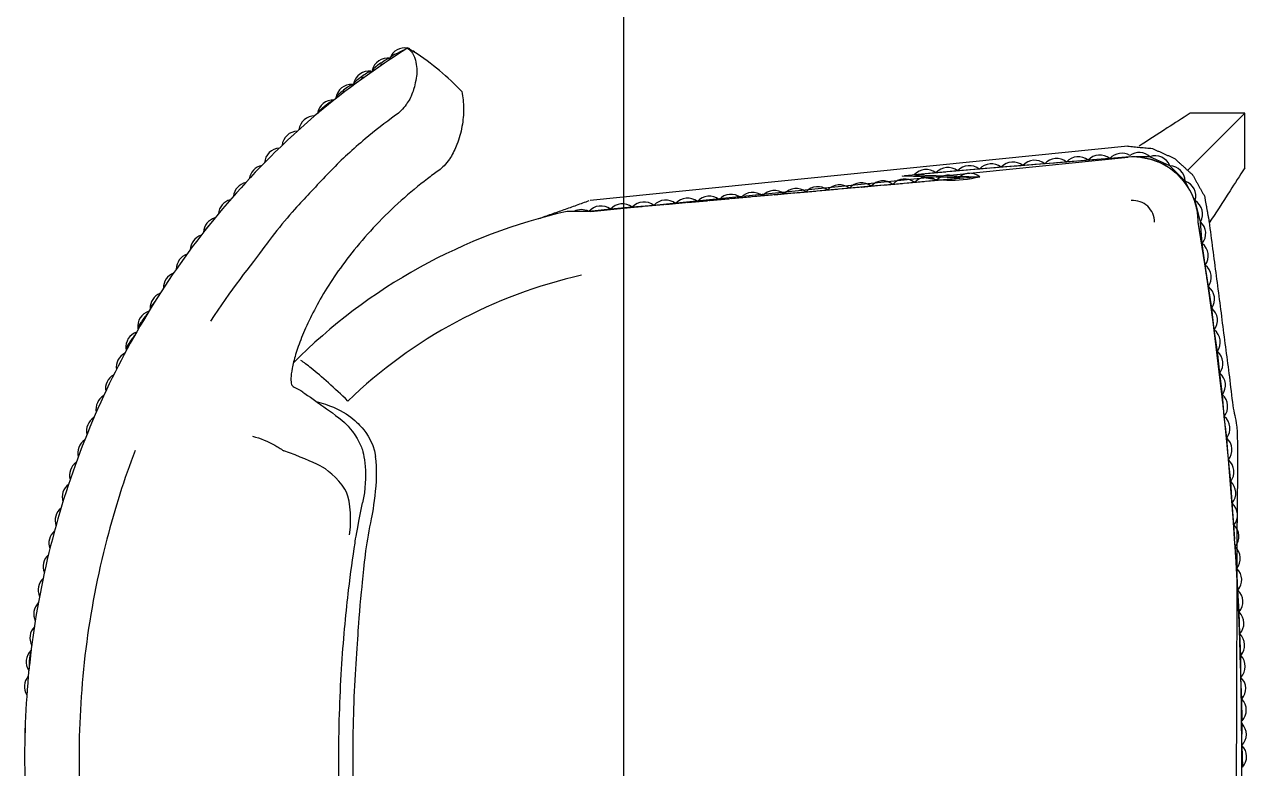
# Model space of a CAD drawing. Header units: millimetres. Extents: x 2625.3 to 2681.2, y 1230 to 1238.4.
# Drawn here: x 2631.818 to 2632.378, y 1234.333 to 1234.674 of the extents above; entities that cross this region are included whole.
import ezdxf

# ---------------------------------------------------------------- set-up
doc = ezdxf.new("R2010")
doc.units = ezdxf.units.MM
doc.layers.add('01', color=1, linetype='Continuous', lineweight=9)
doc.layers.add('02', color=2, linetype='Continuous', lineweight=20)
doc.layers.add('LAYOUT', color=253, linetype='Continuous')

# ---------------------------------------------------------------- blocks, each defined once
blk = doc.blocks.new('A$C1D086241')
blk.add_line((0, 0.5969991466095053), (1.282000000000153, 0.5969991466095053))
blk = doc.blocks.new('*E43')
at = {"layer": '01'}
for centre, major_axis, ratio, start_param, end_param in [((-0.01481422522916276, -0.0006743785105172151), (0.004999951903221373, 2.193092505424577e-05), 0.1196064862387722, 1.337577500551674, 2.206938887766401), ((0.006236083917794844, -0.0006743785105172151), (-0.004999951903221373, 2.193092505424577e-05), 0.1196064862387722, 4.076246419413637, 4.945607806627355), ((-0.1755963886787448, -0.03984777913855453), (0.004303725186617821, 0.002545181627717789), 0.1196064862387722, 0.702258754787718, 1.145797156332509), ((0.1670182473673769, -0.03984777913855453), (-0.004303725186617821, 0.002545181627717789), 0.1196064862387722, 5.137388150850887, 5.580926552387606), ((-0.1951177147552805, -0.04944707812594373), (0.004047921147181086, 0.002935018634728736), 0.1196064862387721, 5.737601533220614, 6.278048661915333), ((0.1865395734439126, -0.04944707812594373), (-0.004047921147181086, 0.002935018634728736), 0.1196064862387722, 0.005136645264392179, 0.5455837739583803), ((-0.2045451583961189, -0.05487028792074256), (0.00407872145296094, 0.002892063503652187), 0.1196064862387722, 5.963454662421126, 6.278048661915174), ((0.1959670170847509, -0.05487028792074256), (-0.00407872145296094, 0.002892063503652187), 0.1196064862387722, 0.005136645264275009, 0.3197306447575627), ((-0.2562813215332334, -0.09244466194401468), (0.003526832888708985, 0.003544213562290146), 0.1196064862387722, 0.68755896111435, 1.155970402183154), ((0.2477031802218654, -0.09244466194401468), (-0.003526832888708985, 0.003544213562290146), 0.1196064862387722, 5.12721490500056, 5.59562634606085), ((-0.2876258429122309, -0.1216705014233881), (0.003472133996238096, 0.003597816770232807), 0.03841251815597554, 1.941094894500034, 2.285197238967835), ((0.279047701600863, -0.1216705014233881), (-0.003472133996238096, 0.003597816770232807), 0.03841251815597554, 3.99798806824445, 4.342090412650668), ((-0.3093271462633815, -0.1466098418506441), (0.003140909936485087, 0.003890332218575941), 0.1196064862387721, 6.01717628247286, 6.278048661915173), ((0.3007490049520136, -0.1466098418506441), (-0.003140909936485087, 0.003890332218575941), 0.1196064862387721, 0.005136645264413197, 0.2660090247072536), ((-0.3156438974258897, -0.1549774704610591), (0.002887926291655361, 0.004081651838896415), 0.1196064862387721, 5.57458675012036, 6.278048661915157), ((-0.3093271462633815, -0.1466098418506441), (0.0003140909936485307, 0.0003890332218576218), 0.1196064862387722, 1.609173345961666e-12, 3.141592653591402), ((0.3007490049520136, -0.1466098418506441), (-0.0003140909936485307, 0.0003890332218576218), 0.1196064862387722, 3.141592653588184, 6.283185307177977), ((0.3070657561145218, -0.1549774704610591), (-0.002887926291655361, 0.004081651838896415), 0.1196064862387721, 0.005136645264235538, 0.7085985570601099), ((-0.3156438974258897, -0.1549774704610591), (0.0002887926291655565, 0.0004081651838896705), 0.1196064862387722, 9.789923465745294e-13, 3.141592653590772), ((0.3070657561145218, -0.1549774704610591), (-0.0002887926291655565, 0.0004081651838896705), 0.1196064862387722, 3.141592653592694, 6.283185307182487), ((-0.3216811092235012, -0.163578881368764), (0.002828534091254048, 0.004123032245158216), 0.1196064862387722, 5.668617543504114, 6.278048661915117), ((0.3131029679121333, -0.163578881368764), (-0.002828534091254048, 0.004123032245158216), 0.1196064862387722, 0.005136645264469341, 0.6145677636760473), ((-0.3267791892627905, -0.1721814588470707), (0.00210596981580682, 0.004534852934209813), 0.1196064862387721, 5.586492324585604, 6.278048661915161), ((-0.3216811092235012, -0.163578881368764), (0.0002828534091254248, 0.000412303224515851), 0.1196064862387722, -8.129262374147413e-13, 3.14159265358898), ((0.3131029679121333, -0.163578881368764), (-0.0002828534091254248, 0.000412303224515851), 0.1196064862387722, 3.141592653588647, 6.28318530717844), ((0.3182010479514226, -0.1721814588470707), (-0.00210596981580682, 0.004534852934209813), 0.1196064862387722, 0.005136645264425178, 0.6966929825939769), ((-0.3267791892627905, -0.1721814588470707), (0.00210596981580682, 0.004534852934209813), 0.1196064862387721, 2.8018548783006, 3.327463243228872), ((0.3181579063635844, -0.1738949881112362), (-0.0006021345041745572, 0.004963610987867927), 0.1196064862387721, 3.146729298855188, 3.450621636677559), ((0.3182010479514226, -0.1721814588470707), (-0.00210596981580682, 0.004534852934209813), 0.1196064862387722, 2.955722063950955, 3.481330428878265)]:
    blk.add_ellipse(centre, major_axis=major_axis, ratio=ratio, start_param=start_param, end_param=end_param, dxfattribs=at)
at = {"layer": '02'}
for centre, major_axis, ratio, start_param, end_param in [((-0.3015872553873429, -0.1642601252384068), (-0.0356814429208737, 0.05172324810155942), 0.469691008396741, 1.471792382351957, 1.52927940979812), ((-0.3267360476749523, -0.1738949881112362), (0.0006021345041745572, 0.004963610987867927), 0.1196064862387721, 2.832563670501114, 3.136456008325371), ((0.293009114075975, -0.1642601252384033), (0.03568144292073663, 0.05172324810132559), 0.4696910083987674, 4.758831067404645, 4.811392924828178)]:
    blk.add_ellipse(centre, major_axis=major_axis, ratio=ratio, start_param=start_param, end_param=end_param, dxfattribs=at)
blk = doc.blocks.new('A$C4E085C15')
at = {"layer": 'LAYOUT'}
for p, q in [((0.6297239823084055, 0.4141107832424495), (0.6295358963493527, 0.4139589296150916)), ((0.6303521642962551, 0.4133327167987773), (0.6301434661227177, 0.413164221633906)), ((0.6360660318355258, 0.4057622865934718), (0.6357894320794912, 0.4055665815853899)), ((0.6366436170942507, 0.4049459562261291), (0.6363749111619654, 0.4047558364031829)), ((0.6421091828533463, 0.3971650137268625), (0.6418328926965842, 0.3969754697013741)), ((0.6426748896715253, 0.3963404072778758), (0.6423959143926368, 0.3961490211718228)), ((0.5749999976947038, 0.3006382833850694), (0.5749961960977998, 0.3114081338030701)), ((0.5759844361741671, 0.2915790501915581), (0.5749112069483999, 0.301521292344205)), ((0.5749999976947038, 0.3006382833850694), (0.5999237586897834, 0.05411005812993608)), ((0.5753010033190549, 0.2970377951101), (0.5750431065876, 0.3002095727329106)), ((0.6049155353298374, 0.0543126640900482), (0.5799917743347578, 0.3008408893451815)), ((0.5753941601001316, 0.2970472833753774), (0.57532559923402, 0.2970398824768381)), ((0.5755014830224354, 0.2960530591603856), (0.5754139435707657, 0.2960436095913792)), ((0.5762168597066193, 0.2870820988659943), (0.5754221209231218, 0.296044492306919)), ((0.5768619135328663, 0.2816176229093799), (0.5759844361741671, 0.2915790501915581)), ((0.576379300985991, 0.287096407914305), (0.5762086680651919, 0.2870813772847214)), ((0.5764670487219519, 0.2861002651866329), (0.5762969963252544, 0.2860852856933889)), ((0.5771001423076996, 0.2771211829544882), (0.5763051879666818, 0.2860860072746618)), ((0.5777393908915656, 0.2716561956281112), (0.5768619135328663, 0.2816176229093799)), ((0.5772567783446902, 0.2771349806330363), (0.5770919506662722, 0.2771204613732152)), ((0.5773445260801964, 0.2761388379053642), (0.5771802789263347, 0.2761243697818827)), ((0.5779834249092346, 0.2671602670420725), (0.5771884705677621, 0.2761250913631557)), ((0.5786168682502648, 0.2616947683468425), (0.5777393908915656, 0.2716561956281112)), ((0.5781342557033895, 0.2671735533517676), (0.5779752332678072, 0.2671595454607996)), ((0.5782220034388956, 0.266177410623186), (0.5780635615278698, 0.266163453869467)), ((0.5788667075107696, 0.2571993511296569), (0.5780717531692972, 0.26616417545074)), ((0.5794943456089641, 0.2517333410655738), (0.5786168682502648, 0.2616947683468425)), ((0.579011733061634, 0.2572121260695894), (0.5788585158693422, 0.2571986295483839)), ((0.5790994807971401, 0.2562159833419173), (0.5789468441294048, 0.2562025379570514)), ((0.5797499901123047, 0.2472384352181507), (0.5789550357708322, 0.2562032595383243)), ((0.5803718229676633, 0.2417719137833956), (0.5794943456089641, 0.2517333410655738)), ((0.5798892104198785, 0.2472506987883207), (0.5797417984708773, 0.2472377136359682)), ((0.5799769581558394, 0.2462545560606486), (0.5798301267309398, 0.2462416220455452)), ((0.5806332727133849, 0.237277519305735), (0.5798383183723672, 0.2462423436268182)), ((0.5812493003263626, 0.2318104865021269), (0.5803718229676633, 0.2417719137833956)), ((0.5807666877785778, 0.237289271507052), (0.5806250810719575, 0.2372767977244621)), ((0.5808544355145386, 0.2362931287784704), (0.5807134093324748, 0.2362807061331296)), ((0.5815165553144652, 0.2273166033933194), (0.5807216009739022, 0.2362814277144025)), ((0.5821267776850618, 0.2218490592208582), (0.5812493003263626, 0.2318104865021269)), ((0.581644165137277, 0.2273278442257833), (0.5815083636730378, 0.2273158818120464)), ((0.5817319128732379, 0.2263317014972017), (0.5815966919331004, 0.2263197902207139)), ((0.5823998379160003, 0.2173556874809037), (0.5816048835745278, 0.2263205118019869)), ((0.5830042550433063, 0.21188763193868), (0.5821267776850618, 0.2218490592208582)), ((0.5825216424959763, 0.2173664169436051), (0.5823916462745728, 0.2173549658996308)), ((0.5826093902319371, 0.216370274215933), (0.5824799745346354, 0.2163588743092077)), ((0.5832831205175353, 0.2073947715693976), (0.5824881661760628, 0.2163595958904807)), ((0.5838817324015508, 0.2019262046574113), (0.5830042550433063, 0.21188763193868)), ((0.5833991198546755, 0.2074049896623364), (0.5832749288761079, 0.2073940499881246)), ((0.5834868675906364, 0.2064088469346643), (0.5833632571361704, 0.2063979583967921)), ((0.5841664031190703, 0.1974338556569819), (0.5833714487775978, 0.206398679978065)), ((0.5847592097602501, 0.1919647773761426), (0.5838817324015508, 0.2019262046574113)), ((0.5842765972133748, 0.1974435623810677), (0.5841582114776429, 0.1974331340757089)), ((0.5843643449493356, 0.1964474196524861), (0.5842465397377055, 0.1964370424843764)), ((0.5850496857201506, 0.1874729397445662), (0.5842547313791329, 0.1964377640656494)), ((0.5856366871189493, 0.1820033500948739), (0.5847592097602501, 0.1919647773761426)), ((0.585154074572074, 0.1874821350988896), (0.5850414940787232, 0.1874722181632933)), ((0.5852418223080349, 0.1864859923712174), (0.5851298223392405, 0.1864761265728703)), ((0.5859329683212309, 0.1775120238330601), (0.5851380139806679, 0.1864768481541432)), ((0.5865141644776486, 0.1720419228126957), (0.5856366871189493, 0.1820033500948739)), ((0.5860315519307733, 0.1775207078176209), (0.5859247766798035, 0.1775113022517871)), ((0.5861192996667342, 0.1765245650899487), (0.5860131049403208, 0.1765152106604546)), ((0.5868162509227659, 0.1675511079206444), (0.5860212965812934, 0.1765159322417276)), ((0.5873916418363478, 0.162080495531427), (0.5865141644776486, 0.1720419228126957)), ((0.5869090292894725, 0.1675592805363522), (0.5868080592813385, 0.1675503863393715)), ((0.5869967770249787, 0.1665631378077705), (0.586896387541401, 0.166554294748039)), ((0.5876995335243009, 0.1575901920082288), (0.5869045791828285, 0.1665550163293119)), ((0.5882691191950471, 0.1521190682501583), (0.5873916418363478, 0.162080495531427)), ((0.587786506647717, 0.1575978532550835), (0.5876913418828735, 0.1575894704269558)), ((0.5912326639295316, 0.1577465283603487), (0.5904377095885138, 0.1267113526805588)), ((0.5912964160820593, 0.1577521441290628), (0.5912244722881042, 0.1577458067790758)), ((0.5878742543836779, 0.1566017105265018), (0.5877796701429361, 0.1565933788356233)), ((0.588582816125836, 0.1476292760967226), (0.5877878617843635, 0.1565941004178057)), ((0.5891465965537463, 0.1421576409679801), (0.5882691191950471, 0.1521190682501583)), ((0.5917790286298441, 0.1522733591241376), (0.5909015512711449, 0.1222347864054427)), ((0.5913841638180202, 0.1567560014004812), (0.5913128005481667, 0.1567497151877433)), ((0.5921159465310666, 0.1477856124479331), (0.5913209921895941, 0.1567504367690162)), ((0.5926565059880886, 0.1423119318419594), (0.5917790286298441, 0.1522733591241376)), ((0.5886639840064163, 0.1476364259729053), (0.5885746244844086, 0.1476285545154497)), ((0.5887517317419224, 0.1466402832452331), (0.5886629527444711, 0.1466324629241171)), ((0.589466098727371, 0.1376683601843069), (0.5886711443858985, 0.1466331845053901)), ((0.5921738934407585, 0.1477907168468846), (0.5921077548896392, 0.1477848908666601)), ((0.5922616411767194, 0.1467945741192125), (0.5921960831497017, 0.1467887992753276)), ((0.5929992291326016, 0.1378246965355174), (0.5922042747911291, 0.1467895208566006)), ((0.5900240739124456, 0.1321962136867114), (0.5891465965537463, 0.1421576409679801)), ((0.5935339833463331, 0.1323505045606908), (0.5926565059880886, 0.1423119318419594)), ((0.5895414613646608, 0.1376749986916366), (0.5894579070859436, 0.137667638603034)), ((0.5896292091006217, 0.1366788559639645), (0.5895462353460061, 0.1366715470117015)), ((0.5903493813279965, 0.1277074442718913), (0.5895544269874335, 0.1366722685929744)), ((0.5930513707994578, 0.1378292895656159), (0.5929910374911742, 0.1378239749542445)), ((0.5931391185354187, 0.1368331468370343), (0.5930793657512368, 0.136827883362912)), ((0.5938825117341366, 0.1278637806240113), (0.5930875573926642, 0.1368286049441849)), ((0.5909015512711449, 0.1222347864054427), (0.5900240739124456, 0.1321962136867114)), ((0.5944114607050324, 0.1223890772794221), (0.5935339833463331, 0.1323505045606908)), ((0.59041893872336, 0.1277135714103679), (0.5903411896865691, 0.1277067226906183)), ((0.5905066864593209, 0.1267174286817863), (0.5904295179470864, 0.1267106310992858)), ((0.593928848158157, 0.1278678622843472), (0.5938743200927092, 0.1278630590427383)), ((0.5940165958941179, 0.1268717195557656), (0.5939626483527718, 0.1268669674514058)), ((0.5947509957827606, 0.1178294480109798), (0.59402161420212, 0.126799845439109)), ((0.5952224726675013, 0.1123496165860161), (0.5944178575150545, 0.1223171937467669)), ((0.5947799343334736, 0.1178317840244745), (0.5947427990845426, 0.1178287863463083)), ((0.5948603958490821, 0.1168350263083084), (0.5948238414816842, 0.1168320755209606)), ((0.5955614197614523, 0.1078623397575029), (0.5948320381808117, 0.1168327371856321)), ((0.5960270878190386, 0.1023820394252652), (0.5952224726675013, 0.1123496165860161)), ((0.5955845494859204, 0.1078642068637237), (0.5955532230632343, 0.1078616780928314)), ((0.5956650110006194, 0.1068674491475576), (0.5956342654608306, 0.1068649672674837)), ((0.596371843740144, 0.09789523150402601), (0.5956424621595033, 0.1068656289321552)), ((0.5968317029714854, 0.09241446226451444), (0.5960270878190386, 0.1023820394252652)), ((0.5963891646374577, 0.09789662970297286), (0.596363647041926, 0.09789456983935452)), ((0.5964696261530662, 0.09689987198680683), (0.5964446894399771, 0.09689785901400683)), ((0.5971822677188356, 0.0879281232505491), (0.596452886138195, 0.09689852067867832)), ((0.5976363181234774, 0.08244688510376363), (0.5968317029714854, 0.09241446226451444)), ((0.5971937797899045, 0.08792905254222205), (0.5971740710206177, 0.08792746158587761)), ((0.5972742413050582, 0.08693229482605602), (0.5972551134186688, 0.08693075076052992)), ((0.5979926916979821, 0.0779610149970722), (0.5972633101168867, 0.08693141242520142)), ((0.5984409332754694, 0.07247930794301283), (0.5976363181234774, 0.08244688510376363)), ((0.5979983949418965, 0.07796147538147125), (0.5979844949993094, 0.0779603533324007)), ((0.5980788564570503, 0.07696471766530522), (0.5980655373973605, 0.07696364250705301)), ((0.5987883851853439, 0.0681750716771603), (0.5980737340955784, 0.0769643041717245)), ((0.5992455484279162, 0.06251173078226202), (0.5984409332754694, 0.07247930794301283)), ((0.5988030100938886, 0.06799389822072044), (0.5987949189780011, 0.06799324507892379)), ((0.5988834716094971, 0.06699714050455441), (0.5988759613760521, 0.0669965342535761)), ((0.5999897308151958, 0.05329279505758677), (0.5992455484279162, 0.06251173078226202)), ((0.5992491309875732, 0.06250852748189573), (0.5992485670881251, 0.06251546267640151)), ((0.5996076252463354, 0.05802632105906014), (0.5996053429566928, 0.05802613682544688)), ((0.5996880867610344, 0.0570295633438036), (0.5996863853547438, 0.05702942600009919)), ((0.600075100572667, 0.04411120341364949), (0.5999747395612758, 0.05074185418789057)), ((0.6000069967253694, 0.04861068803575108), (0.5998106878359977, 0.04860771672019837)), ((0.599991862537081, 0.04961057350783449), (0.5999067615416607, 0.04960928542595866)), ((0.5959386540539526, 0.03500681929426719), (0.600075100572667, 0.04411120341364949)), ((0.5978000549871467, 0.0391037921485804), (0.5972226937824416, 0.03936610794198714)), ((0.5982136996394729, 0.04001423056024578), (0.5976277470058449, 0.04028044974666045)), ((0.5888350500240449, 0.02796843810347127), (0.5959386540539526, 0.03500681929426719)), ((0.590535525066116, 0.03010275601400281), (0.5905390801717658, 0.03009920090835294)), ((0.5920316718375034, 0.03113570963932943), (0.5918031858313952, 0.03136631296592896)), ((0.5927420322400394, 0.03183954775840903), (0.5924786680739089, 0.03210535245170831)), ((0.5702433236242541, 0.02094701531359533), (0.5799360616179001, 0.02340685884382765)), ((0.5755743295208049, 0.02229992925504121), (0.5755270617610222, 0.02248618256953705)), ((0.5799360616179001, 0.02340685884382765), (0.582170724992011, 0.02455233669343215)), ((0.5851559362122316, 0.02608254180950098), (0.5888350500240449, 0.02796843810347127)), ((0.594067119601732, 0.02657116147793204), (0.6199999976947765, 0.0006382833848874725)), ((0.6199999976947765, 0.0006382833848874725), (0.6199999976947765, 0.02563828338543317)), ((0.5305943920889149, 0.01579029781032659), (0.5404748849846328, 0.01733168035070776)), ((0.5404748849846328, 0.01733168035070776), (0.5503748955338779, 0.01874227991129374)), ((0.544929889731975, 0.01796645015247123), (0.5449157114458103, 0.01806595761490826)), ((0.5459198907869904, 0.01810751010862077), (0.5459050216582, 0.01821186611277881)), ((0.5503748955338779, 0.01874227991129374), (0.5602749060840324, 0.02015287947097022)), ((0.5548299002816748, 0.0193770497130572), (0.5548046112112388, 0.0195545359897551)), ((0.5558199013362355, 0.01951810966920675), (0.5557929875380978, 0.01970699877210791)), ((0.5602749060840324, 0.02015287947097022), (0.5702433236242541, 0.02094701531359533)), ((0.5647606939769503, 0.02051024060028794), (0.5647126558355922, 0.0211132410290702)), ((0.5657575357313362, 0.02058965418427761), (0.5657031155037657, 0.02127276596138472)), ((0.5746050557213493, 0.02205394490238177), (0.5745380765242771, 0.02231786892889431)), ((0.4908963477791985, 0.01091003748615549), (0.5008219315682254, 0.01212773467477746)), ((0.4953628604839651, 0.01145800122094442), (0.4953444879015478, 0.01160775816288151)), ((0.4963554188630042, 0.01157977093998852), (0.496338110218403, 0.01172085561074709)), ((0.5008219315682254, 0.01212773467477746), (0.5107655628476095, 0.01318801623301624)), ((0.5052965656441302, 0.01260486137607586), (0.5052791120974689, 0.01276854585421461)), ((0.5062909287721595, 0.01271088953171784), (0.506272019467815, 0.01288822652668387)), ((0.5107655628476095, 0.01318801623301624), (0.5206660749258845, 0.0145950914243258)), ((0.5152207932828787, 0.0138212000688327), (0.5151962529803313, 0.0139938714114578)), ((0.5162108444906153, 0.01396190758850935), (0.5161883592641061, 0.01412011892944065)), ((0.5206660749258845, 0.0145950914243258), (0.5305943920889149, 0.01579029781032659)), ((0.5251338176490208, 0.01513293429843543), (0.5251153733602223, 0.01528614695916986)), ((0.5261266493657786, 0.01525245493712646), (0.5261066050265981, 0.01541895886066413)), ((0.5350406138918515, 0.01648391995377096), (0.5350158454589291, 0.01664268931608603)), ((0.5360286631816962, 0.01663805820726338), (0.5360061987644258, 0.01678205848611469)), ((0.4311409719925905, 0.005573512267346814), (0.4411066116131224, 0.006401779703537613)), ((0.4356255098218753, 0.005946232613950997), (0.4356186944819456, 0.006028234175118996)), ((0.4366220737842923, 0.006029059356933431), (0.4366160285912883, 0.006101794571350183)), ((0.4411066116131224, 0.006401779703537613), (0.4510827473782228, 0.007092225363976468)), ((0.4455958727071447, 0.0067124802503713), (0.445590259637811, 0.006793582566842815)), ((0.4465934862842005, 0.006781524816233286), (0.4465871037114084, 0.006873745552638866)), ((0.4510827473782228, 0.007092225363976468), (0.4595690146175002, 0.007978402333264967)), ((0.4555584110066775, 0.007559595753718895), (0.4555516330124192, 0.007624503633905988)), ((0.4565530029244655, 0.007663455840429378), (0.4565480100950481, 0.007711268508046487)), ((0.4626982203758416, 0.008261550508450455), (0.4709981531709673, 0.008911426364193176)), ((0.465514935531246, 0.008482096290663321), (0.465511831013373, 0.008521745844973339)), ((0.4665118841930962, 0.00856015630370166), (0.4665075819953017, 0.008615102113708417)), ((0.4709981531709673, 0.008911426364193176), (0.4809342771673073, 0.01003989432456365)), ((0.4754694089692748, 0.009419236946541787), (0.4754619948748768, 0.009484517810506077)), ((0.4764630213689998, 0.009532083742215036), (0.4764570730972082, 0.009584458086919767)), ((0.4809342771673073, 0.01003989432456365), (0.4908963477791985, 0.01091003748615549)), ((0.4854172089426356, 0.01043145874746187), (0.4854100350607951, 0.01051359088114623)), ((0.4864134160038702, 0.01051847306325726), (0.4864045368590268, 0.01062012836928261)), ((0.3299984723248599, 0.001897701662073814), (0.3200001717482337, 0.001713349887268123)), ((0.3244961540754048, 0.001972730654870247), (0.3244994070078064, 0.001796308185930684)), ((0.3254963240924553, 0.001972728166492743), (0.3254992370652872, 0.001814743363411253)), ((0.3299984723248599, 0.001897701662073814), (0.3399984604488964, 0.001882289817785932)), ((0.3344984669806763, 0.001890766332053317), (0.3344986391985003, 0.002002510124384571)), ((0.33549846579308, 0.001889225147806428), (0.3354986505873967, 0.00200912922673524)), ((0.3412403164779789, 0.001880375886230468), (0.3512400122058352, 0.001958384603767627)), ((0.3457401795553778, 0.001915479808758391), (0.3457386230102202, 0.002115008516284433)), ((0.3467401491284363, 0.001923280680330208), (0.3467385437566008, 0.00212906826118342)), ((0.3512400122058352, 0.001958384603767627), (0.3612308761562417, 0.002385745707670139)), ((0.3557359009832908, 0.002150697100205434), (0.3557301456444293, 0.002285245624534582)), ((0.3567349873787862, 0.002193433210322837), (0.3567301755497283, 0.002305924333541043)), ((0.3612308761562417, 0.002385745707670139), (0.371230571884098, 0.002463754425207298)), ((0.3657307392336406, 0.002420849630198063), (0.3657299514475199, 0.002521833469927515)), ((0.3667307088066991, 0.00242865050176988), (0.3667297689175939, 0.002549131907016999)), ((0.371230571884098, 0.002463754425207298), (0.3812214358345045, 0.002891115528200316)), ((0.3757264606615536, 0.002656066921645106), (0.3757192628813755, 0.002824336903813673)), ((0.376725547057049, 0.002698803031762509), (0.3767187269363603, 0.002858244061371806)), ((0.3812214358345045, 0.002891115528200316), (0.3912177098877692, 0.003164071674746083)), ((0.3857197591587465, 0.003013945794464234), (0.3857148627835159, 0.003193262185504864)), ((0.386719386563982, 0.00304124140939166), (0.3867141289174469, 0.003233788367197121)), ((0.3912177098877692, 0.003164071674746083), (0.4011983425830294, 0.00378614161081714)), ((0.3957089946006818, 0.003444003146341856), (0.3956975338210214, 0.003627882515957026)), ((0.3967070578701168, 0.003506210139221366), (0.3966965364174939, 0.003675018739613733)), ((0.4011983425830294, 0.00378614161081714), (0.4111868374770893, 0.004265693221441325)), ((0.4056931652853564, 0.004001939835234225), (0.4056870623767281, 0.004129056231704453)), ((0.4066920147747624, 0.004049894996114745), (0.4066856339200058, 0.004182800688340649)), ((0.4111868374770893, 0.004265693221441325), (0.4182875866258655, 0.004855852961100027)), ((0.4156713753068288, 0.004638413567136013), (0.4156665914656514, 0.004695972316312691)), ((0.4166679392687911, 0.004721240311027941), (0.416665022270081, 0.004756337375965813)), ((0.4245885103114233, 0.005258925977159379), (0.4311409719925905, 0.005573512267346814)), ((0.4256472998008576, 0.005309758882049209), (0.4256463668830293, 0.005329190450993337)), ((0.4266461492902636, 0.005357714042929729), (0.4266443035544398, 0.00539615853676878)), ((0.5949999976946856, 0.0006382833848874725), (0.6199999976947765, 0.0006382833848874725))]:
    blk.add_line(p, q, dxfattribs=at)
for centre, radius, start, end in [((0.3569550272572997, 0.5531768066107361), 0.007250000000000574, 49.0662474819206, 121.5580091613772), ((0.3683649232566495, 0.5524068796189567), 0.007250000000000574, 43.09733676575947, 124.174358977858), ((0.379338747051861, 0.5506900483001118), 0.007250000000000574, 45.75499445035468, 118.2574021904194), ((0.3902639901207294, 0.5489364903191927), 0.007250000000000573, 44.95187289126368, 115.8066863915634), ((0.4013287192096868, 0.5468971844425141), 0.007250000000000574, 43.27822373928426, 114.1667494315691), ((0.4120382546489054, 0.5446030392054126), 0.007250000000000574, 41.67794504643115, 112.5360821228721), ((0.4228299339370096, 0.5419700693678351), 0.007250000000000574, 40.03013887937401, 110.9009629383648), ((0.4332320210801299, 0.5391184734730814), 0.007250000000000573, 38.42635623798418, 109.3106691684866), ((0.443961082316946, 0.5358464299129082), 0.007250000000000574, 36.75244362588643, 107.655520339108), ((0.4539014504666739, 0.5325122115996237), 0.007250000000000574, 35.10933916930337, 106.1796509627121), ((0.4641125000330248, 0.528764986958322), 0.007250000000000573, 33.45022249368035, 104.5952154674385), ((0.4742320194427521, 0.5247111343483084), 0.007250000000000574, 31.92286124774488, 102.8631994180104), ((0.484240695513563, 0.5203734239808), 0.007250000000000574, 30.30674125911225, 101.2088840255218), ((0.493654059450364, 0.5159973408440237), 0.007250000000000574, 28.52251107665086, 99.87224407059317), ((0.503431256917338, 0.5110842529416004), 0.007250000000000574, 27.01133506678335, 98.08440838891309), ((0.5127689950868444, 0.5066647079615905), 0.007250000000000574, 18.76241664237926, 97.22140369719794), ((0.5222412178386548, 0.5012093900045329), 0.007250000000000574, 17.33616165974337, 97.82709658174942), ((0.5307118013938634, 0.4954885572119565), 0.007250000000000574, 21.67283094589333, 92.995069665419), ((0.5399490001641425, 0.4894288505070108), 0.007250000000000575, 20.53048163053899, 91.66406701136367), ((0.5485137102332374, 0.4835006528051053), 0.007250000000000574, 18.91284210157637, 90.0948499660009), ((0.5571175469390255, 0.4771695133972571), 0.007250000000000574, 17.35668266923856, 88.37335944126748), ((0.5649722147481953, 0.4711102005862813), 0.007250000000000574, 15.23599712647336, 86.81535176923992), ((0.5732975390296815, 0.4642103390847296), 0.007250000000000574, 13.97260337909052, 85.3697905227973), ((0.5811472066748138, 0.4573177389115699), 0.007250000000000574, 12.73261771479065, 83.3784297422731), ((0.5889108571204815, 0.4501086256236704), 0.007250000000000574, 11.38145433275204, 81.4438754103286), ((0.5968012553926201, 0.4430474264031545), 0.007250000000000574, 3.532710953402542, 86.00615919652766), ((0.6045618504158483, 0.4350180404285311), 0.007250000000000574, 1.502016439000688, 84.56180933256984), ((0.3249961960977998, 0.2551581338025244), 0.2562500000000005, 12.6803834918338, 45.2266433616343), ((0.6115784956032257, 0.4272990061931523), 0.007250000000000573, 359.7604954590041, 83.05036902756785), ((0.618834261626489, 0.4188565117797225), 0.007250000000000575, 356.4784659689644, 81.6406479664106), ((0.6259825480588006, 0.4104474693626798), 0.007250000000000573, 355.7500455399108, 82.08219417587974), ((0.3249961960977998, 0.2551581338025244), 0.2262500000000005, 12.6803834918338, 43.90762787965694), ((0.6320998557016537, 0.402343566701802), 0.007250000000000574, 352.1148068686018, 78.4469555045608), ((0.6380939299801867, 0.3938040699326848), 0.007250000000000574, 351.2853141184453, 77.61746275438206), ((0.6427627024163485, 0.3859547385768565), 0.007250000000000574, 349.7881606038499, 68.07606466281098), ((0.6422725966581311, 0.3858089011514494), 0.007250000000000574, 323.7506665528717, 332.7831603809828), ((0.6427627024163485, 0.3859547385768565), 0.007250000000000574, 341.7439160268603, 345.7517467785981), ((0.5685583883723666, 0.3050147428079981), 0.007250000000000574, 332.6787131453006, 27.361735971138), ((0.5702281444309847, 0.2959867259237399), 0.007250000000000574, 322.5581976805402, 49.76383562593854), ((0.5711934255309643, 0.2861376609375839), 0.007250000000000573, 321.4312301853041, 48.63686813072118), ((0.5720709028896636, 0.2761762336554057), 0.007250000000000574, 321.4312301853041, 48.63686813072118), ((0.5729483802483628, 0.266214806374137), 0.007250000000000574, 321.4312301853041, 48.63686813072118), ((0.5738258576070621, 0.2562533790928683), 0.007250000000000573, 321.4312301853041, 48.63686813072118), ((0.5747033349653066, 0.2462919518106901), 0.007250000000000573, 321.4312301853041, 48.63686813072118), ((0.5755808123240058, 0.2363305245294214), 0.007250000000000573, 321.4312301853041, 48.63686813072118), ((0.5764582896822503, 0.2263690972481527), 0.007250000000000573, 321.4312301853041, 48.63686813072118), ((0.5773357670409496, 0.216407669966884), 0.007250000000000574, 321.4312301853041, 48.63686813072118), ((0.5782132443996488, 0.2064462426847058), 0.007250000000000574, 321.4312301853041, 48.63686813072118), ((0.5790907217583481, 0.1964848154034371), 0.007250000000000574, 321.4312301853041, 48.63686813072118), ((0.5799681991170473, 0.1865233881221684), 0.007250000000000574, 321.4312301853041, 48.63686813072118), ((0.5808456764757466, 0.1765619608408997), 0.007250000000000574, 321.4312301853041, 48.63686813072118), ((0.5817231538344458, 0.1666005335587215), 0.007250000000000574, 321.4312301853041, 48.63686813072118), ((0.5826006311931451, 0.1566391062774528), 0.007250000000000573, 321.4312301853041, 48.63686813072118), ((0.5834781085518443, 0.1466776789961841), 0.007250000000000574, 321.4312301853041, 48.63686813072118), ((0.6467595133467512, 0.1356351838044247), 0.05744286359237521, 163.1631532445562, 193.4903857516404), ((0.5869880179857319, 0.1468319698701634), 0.007250000000000574, 321.4312301853041, 48.63686813072118), ((0.5843555859100888, 0.1367162517140059), 0.007250000000000574, 321.4312301853041, 48.63686813072118), ((0.5878654953444311, 0.1368705425879853), 0.007250000000000573, 321.4312301853041, 48.63686813072118), ((0.5852330632687881, 0.1267548244327372), 0.007250000000000574, 321.4312301853041, 48.63686813072118), ((0.5887429727031304, 0.1269091153067166), 0.007250000000000574, 321.4312301853041, 48.63686813072118), ((0.5895871870820883, 0.1169109822117207), 0.007250000000000574, 321.0122751559129, 48.21791310136478), ((0.5903918022336256, 0.1069434050509699), 0.007250000000000574, 321.0122751559129, 48.21791310132799), ((0.5911964173860724, 0.09697582789021908), 0.007250000000000574, 321.0122751559129, 48.21791310132799), ((0.5920010325376097, 0.08700825072946827), 0.007250000000000574, 321.0122751559129, 48.21791310136478), ((0.5928056476900565, 0.07704067356780797), 0.007250000000000574, 321.0122751559129, 48.21791310136478), ((0.5936102628420485, 0.06707309640705716), 0.007250000000000574, 321.0122751559129, 48.21791310136478), ((0.5944148779940406, 0.05710551924630636), 0.007250000000000574, 328.505489428952, 48.21791310136478), ((0.5699999976945946, 0.05197264663047463), 0.03, 270, 4.085616779978588), ((0.5699999976945946, 0.05197264663047463), 0.01, 270, 4.085616779978588), ((0.5947500309052884, 0.04903117628282416), 0.007250000000000574, 317.2643392509839, 36.24829184826908), ((0.5932270756507023, 0.04173064577707919), 0.007250000000000574, 291.9631883075504, 19.16882625297013), ((0.5886917019138309, 0.03521702081479816), 0.007250000000000574, 271.1329347558864, 358.3385727012794), ((0.5737982747673414, 0.02726562452562575), 0.007250000000000573, 240.6371944138988, 327.8428323592953), ((0.5819907267100461, 0.03035961738669357), 0.007250000000000573, 253.5366430275739, 340.7422809729639), ((0.3249999976947038, 1.512597646630184), 1.510625000000043, 260.6662832571312, 279.3337167428688), ((0.5347254127032102, 0.02174824785060991), 0.007250000000000573, 235.2640022688708, 322.4696402142759), ((0.5446843254903797, 0.02323448566903608), 0.007250000000000574, 234.5063669937014, 321.7120049390566), ((0.5545843360400795, 0.02464508522962205), 0.007250000000000574, 234.5063669937014, 321.7120049390566), ((0.5648421935370607, 0.02578336660144487), 0.007250000000000574, 230.9520403728327, 318.1576783182244), ((0.4952198486498673, 0.01672981756973968), 0.007250000000000574, 233.3914301290324, 320.5970680744058), ((0.5052370993903423, 0.0178782818752552), 0.007250000000000574, 232.4835872653162, 319.6892252107606), ((0.5149771044111731, 0.01908932266951524), 0.007250000000000574, 234.4859704169454, 321.6916083623535), ((0.5250027501547265, 0.02040506112780349), 0.007250000000000574, 233.2616191172671, 320.4672570626671), ((0.4356889513996975, 0.01121960678619871), 0.007250000000000574, 231.1482467249883, 318.35388467041), ((0.4457321955237603, 0.01198447380966172), 0.007250000000000574, 230.3562931354963, 317.5619310808846), ((0.4555104415103415, 0.01283313336398351), 0.007250000000000573, 232.3586762871036, 319.3257301321282), ((0.4656035947923556, 0.0137551067723507), 0.007250000000000574, 231.1132825727709, 318.0798828910914), ((0.475373769489579, 0.01469212544225229), 0.007250000000000574, 232.8766280973401, 320.0822660427305), ((0.4854584873132808, 0.01570505297650016), 0.007250000000000574, 231.3890469773886, 318.5946849228184), ((0.3249025373547738, 0.007054633577809), 0.007250000000000574, 227.453498730394, 314.6591366757615), ((0.3350065576055385, 0.007139989504594269), 0.007250000000000574, 226.3088776263476, 313.5145155717458), ((0.3461992097650182, 0.007169220501509699), 0.007250000000000574, 226.8441425891125, 314.049780534526), ((0.3560110796015579, 0.007417268729568605), 0.007250000000000574, 228.8465257406963, 316.0521636861553), ((0.366189769443281, 0.007674590322949371), 0.007250000000000574, 226.8441425891125, 314.049780534526), ((0.3760016392802754, 0.007922638551008276), 0.007250000000000574, 228.8465257406963, 316.0521636861553), ((0.3860762708841321, 0.008275637479982834), 0.007250000000000574, 227.9612988107244, 315.1669367561225), ((0.3958814395195986, 0.008714938807770523), 0.007250000000000574, 229.9636819623273, 317.1693199077425), ((0.4059408254347545, 0.009269877235510648), 0.007250000000000574, 229.1458635733798, 316.3515015187818), ((0.4157348168841963, 0.00991178774029322), 0.007250000000000573, 231.1482467249883, 317.6985014643669), ((0.4258949599493462, 0.01057769628141614), 0.007250000000000574, 229.8036192180077, 316.3515015187818)]:
    blk.add_arc(centre, radius, start, end, dxfattribs=at)
for centre, major_axis, ratio, start_param, end_param in [((0.3688065093979276, 0.5576004526187717), (0.004982024067992553, -0.0004235990874374547), 0.1196064862563458, 0.2963662381737944, 2.396543236445831), ((0.5158286417940872, 0.5108845137451681), (0.004047921147296111, -0.002935018634641534), 0.1196064862318574, 1.046999813380723, 3.146729298553136), ((0.5252560854351032, 0.5054613039505966), (0.004078721452916241, -0.002892063503690747), 0.1196064862429941, 0.8900368157282053, 3.146729298899153), ((0.534074113250881, 0.4994714026520342), (0.003820612869409127, -0.00322535537613971), 0.1196064862352185, 1.772534331422053, 3.135311400479642), ((0.5687437317315016, 0.4747079580088212), (0.0034512105765093, -0.003617892419047291), 0.1196064862160963, 1.775609015249674, 3.101059049300223), ((0.6229071117163585, 0.4221092169577787), (0.0031202132872921, -0.0039069513742719), 0.1196064862233699, 0.2785889044645113, 2.994655200993421), ((0.3249999976947038, 0.1831170171876693), (0.3663389291948397, -0.1137595007283281), 0.9942753035838635, 0.8586813414707963, 0.9923222261911406), ((0.6300380733023303, 0.4137217500206134), (0.00314090993656307, -0.003890332218518779), 0.1196064862428949, -0.6823150398874024, 3.146729298492536), ((0.6363548244648882, 0.4053541214102552), (0.002887926291595381, -0.004081651838861127), 0.1196064862469365, -0.5569611543858966, 3.146729298926852), ((0.6423920362626632, 0.3967527105019144), (0.002828534091134598, -0.0041230322452543), 0.1196064862256823, -0.6656836451017591, 3.146729299107258), ((0.6474901163014692, 0.3881501330238279), (0.002105969815838197, -0.004534852934225255), 0.1196064862434406, 1.028868842024081, 3.146729298755989), ((0.6222981824262206, 0.3960714666322929), (0.03568144291760491, 0.05172324809827442), 0.4696910084316999, 4.294007721199914, 4.758831067400155)]:
    blk.add_ellipse(centre, major_axis=major_axis, ratio=ratio, start_param=start_param, end_param=end_param, dxfattribs=at)
for points, degree, knots in [([(0.6199999976947765, 0.4258982123960777), (0.6129177957759566, 0.4342236580264398), (0.6054115941929012, 0.4423001390546233), (0.5853176808655007, 0.4620830118478807), (0.5722175944988521, 0.473299217292606), (0.5450986426026247, 0.4935496545326714), (0.5310794916363193, 0.5025841290685094), (0.5034452954796507, 0.5180962331901355), (0.4886592121779358, 0.5252767344359199), (0.4575823311070053, 0.5378748281659682), (0.4412911981694378, 0.5432922756822336), (0.4080731264416499, 0.5519382386942198), (0.3911324531422906, 0.5551701482504541), (0.3575686258104724, 0.5593783721910768), (0.340945477630612, 0.5603547614205127), (0.3090545177587956, 0.5603547614205127), (0.2924313695789351, 0.5593783721910768), (0.2588675422471169, 0.5551701482504541), (0.2419268689477576, 0.5519382386942198), (0.2087087972199697, 0.5432922756822336), (0.1924176642824023, 0.5378748281659682), (0.1613407832114717, 0.5252767344359199), (0.1465546999097569, 0.5180962331901355), (0.1189205037530883, 0.5025841290685094), (0.1049013527867828, 0.4935496545326714), (0.07778240089055544, 0.473299217292606), (0.06468231452390683, 0.4620830118478807), (0.04458840119650631, 0.4423001390546233), (0.03708219961345094, 0.4342236580264398), (0.02999999769463102, 0.4258982123960777)], 3, [6.630751582470145, 6.630751582470145, 6.630751582470145, 6.630751582470145, 9.762135572485764, 9.762135572485764, 14.64320335872865, 14.64320335872865, 19.52427114497153, 19.52427114497153, 24.30791512574522, 24.30791512574522, 29.09155910651891, 29.09155910651891, 33.8752030872926, 33.8752030872926, 38.65884706806629, 38.65884706806629, 43.44249104883999, 43.44249104883999, 48.22613502961369, 48.22613502961369, 53.00977901038738, 53.00977901038738, 57.79342299116108, 57.79342299116108, 62.67449077740397, 62.67449077740397, 67.55555856364685, 67.55555856364685, 70.68694255367451, 70.68694255367451, 70.68694255367451, 70.68694255367451]), ([(0.4652997364851217, 0.5096474696042606), (0.4521492669996405, 0.5146482741433829), (0.4385261474130857, 0.5190119600379148), (0.4080731264416499, 0.5269382386945836), (0.3911324531422906, 0.5301701482499084), (0.3575686258104724, 0.5343783721914406), (0.340945477630612, 0.5353547614208765), (0.3090545177587956, 0.5353547614208765), (0.2924313695789351, 0.5343783721914406), (0.2588675422471169, 0.5301701482499084), (0.2419268689477576, 0.5269382386936741), (0.2087087972199697, 0.5182922756816879), (0.1924176642824023, 0.5128748281654225), (0.1754412831528498, 0.5059928621089966), (0.1740097856040848, 0.5054023943107495), (0.1725850131583684, 0.5048046822935248)], 3, [25.10428997328886, 25.10428997328886, 25.10428997328886, 25.10428997328886, 29.09155910651891, 29.09155910651891, 33.8752030872926, 33.8752030872926, 38.65884706806629, 38.65884706806629, 43.44249104883999, 43.44249104883999, 48.22613502961369, 48.22613502961369, 53.00977901038738, 53.00977901038738, 53.45246152088353, 53.45246152088353, 53.45246152088353, 53.45246152088353]), ([(0.6190717782424144, 0.3901931901650642), (0.6156320896448051, 0.3950184828313468), (0.6120200890959495, 0.399671993485299), (0.6036340985351671, 0.4096399852837749), (0.5987856929928057, 0.4148537166261121), (0.5887627886472728, 0.4246697887970186), (0.5834110910477648, 0.4294396134432645), (0.5744649015173309, 0.438090186514728), (0.5637645792908188, 0.4466810418366549), (0.550608445909802, 0.4563238310561246), (0.5383294055131955, 0.4663172744199073), (0.5246470224915356, 0.4750834473020404)], 3, [13.26527853983522, 13.26527853983522, 13.26527853983522, 13.26527853983522, 15.00167425861501, 15.00167425861501, 17.1447705812743, 17.1447705812743, 19.30180480475016, 19.30180480475016, 21.45883902822601, 21.45883902822601, 25.30526690002914, 25.30526690002914, 25.30526690002914, 25.30526690002914]), ([(0.4718546667795636, 0.4557788381903265), (0.4708643688741176, 0.4521229790420875), (0.469471451456684, 0.4486524901881239), (0.4670318103267164, 0.4442847589602934), (0.4661556864680279, 0.4429020400680201), (0.4651068597945596, 0.4414879986093183)], 3, [29.38992420727635, 29.38992420727635, 29.38992420727635, 29.38992420727635, 33.60689967958724, 33.60689967958724, 35.47129832929267, 35.47129832929267, 35.47129832929267, 35.47129832929267]), ([(0.4265583371384309, 0.41128360598168), (0.4362705134340104, 0.4099826504993871), (0.4443806892595603, 0.4113836794799681), (0.4526911035172816, 0.4166875653168063), (0.4571024722913535, 0.4221582339246197), (0.4599674305168264, 0.4286010587907185), (0.4626533414489131, 0.4339700715204344), (0.4651068597945596, 0.4414879986093183)], 3, [38.83738160315478, 38.83738160315478, 38.83738160315478, 38.83738160315478, 40.08010982709243, 40.08010982709243, 42.06719641302956, 42.06719641302956, 44.86886252680712, 44.86886252680712, 44.86886252680712, 44.86886252680712]), ([(0.4949999976947765, 0.4375304883837998), (0.4946996573357865, 0.4372881447675354), (0.4941503007062238, 0.4362390736582711), (0.4936585591326548, 0.435266800961017), (0.4929530301083105, 0.4339953689573122), (0.4922154337664324, 0.4327880495980025)], 3, [14.05526651421176, 14.05526651421176, 14.05526651421176, 14.05526651421176, 15.14628727692486, 15.14628727692486, 15.4796865688937, 15.4796865688937, 15.4796865688937, 15.4796865688937]), ([(0.5937636538824336, 0.3703830794261194), (0.5925060799122548, 0.3721362446071907), (0.5912321353425796, 0.3738549801350928), (0.5868458069217013, 0.3795885715303484), (0.5834761326409534, 0.3836771276151012), (0.5763717618610826, 0.3916163198905451), (0.5726373848888215, 0.3954665876995023), (0.5650388975586793, 0.4026925002131065), (0.5611731323601816, 0.4060704050511958), (0.5535774283766841, 0.4122093809996841), (0.5498484827135144, 0.4149709670459742), (0.5428460506477677, 0.4197898027045994), (0.5393754093470307, 0.4219898209489656), (0.532589025272955, 0.425959437626716), (0.5292735486605125, 0.4277293245700093), (0.5229366883127113, 0.4308278407756916), (0.519914670180242, 0.4321572442354409), (0.514282817207004, 0.4343936108139133), (0.5116730741324318, 0.4353009617811949), (0.5069588718538398, 0.4367301792221951), (0.5048502077856938, 0.4372536338692044), (0.5011966302722612, 0.4379598075297508), (0.4996517078784564, 0.4381427548655665), (0.4971630810146053, 0.4382105564695848), (0.4962191822905879, 0.4380955222527518), (0.49534609435932, 0.4377608365607557), (0.4951529956083505, 0.4376539418822176), (0.4949999976947765, 0.4375304883837998)], 3, [46.00271582733441, 46.00271582733441, 46.00271582733441, 46.00271582733441, 46.66364124761498, 46.66364124761498, 48.25460810765078, 48.25460810765078, 49.84557496768659, 49.84557496768659, 51.43654182772239, 51.43654182772239, 53.02750868775819, 53.02750868775819, 54.59408845947635, 54.59408845947635, 56.16066823119451, 56.16066823119451, 57.72724800291267, 57.72724800291267, 59.29382777463083, 59.29382777463083, 60.86040754634899, 60.86040754634899, 62.42698731806715, 62.42698731806715, 63.99356708978531, 63.99356708978531, 64.56556761157768, 64.56556761157768, 64.56556761157768, 64.56556761157768]), ([(0.4920225534347082, 0.4327880495980025), (0.4905288123231912, 0.4302492285528388), (0.4868831492212848, 0.4253418466537369), (0.4844758223512144, 0.4218382541889696), (0.4808781481010556, 0.4166305635149001), (0.4762051775883265, 0.4116383388877694), (0.4729104289613133, 0.4084650603113005), (0.4645814095192691, 0.4048521742456614), (0.4537742078778138, 0.4025118353633843), (0.4413459228903776, 0.4053022412595055)], 3, [0.5552415157752595, 0.5552415157752595, 0.5552415157752595, 0.5552415157752595, 0.6303893195838224, 0.6303893195838224, 0.745395062916126, 0.745395062916126, 0.8243990940591739, 0.8243990940591739, 0.85264113651571, 0.85264113651571, 0.85264113651571, 0.85264113651571]), ([(0.4879999976947147, 0.4120619997997892), (0.4909092745497219, 0.4150541000039993), (0.4937397299322583, 0.418078627761588), (0.498902666990034, 0.4238281809789441), (0.5011947428306485, 0.4265078247594829), (0.5045507126810662, 0.4306948905946228), (0.5057453670401628, 0.4323015060231228), (0.506587611078885, 0.4335820334376876)], 3, [0, 0, 0, 0, 1.251994405276458, 1.251994405276458, 2.502097948891507, 2.502097948891507, 3.505747437669286, 3.505747437669286, 3.505747437669286, 3.505747437669286]), ([(0.4878071173629905, 0.4266208198446293), (0.4846695432966044, 0.4143894649382673), (0.4795755811301206, 0.409130464331156), (0.4753394917702281, 0.4051456405809404), (0.4699538466379636, 0.4001915207713864), (0.462484458599647, 0.3994280084066304)], 3, [14.05526651421176, 14.05526651421176, 14.05526651421176, 14.05526651421176, 15.14628727692486, 15.14628727692486, 15.4796865688937, 15.4796865688937, 15.4796865688937, 15.4796865688937]), ([(0.2084611958075584, 0.4053022412595055), (0.217827431029491, 0.4072825265307074), (0.2248496335409982, 0.4084349415629731), (0.2338631042835004, 0.4098072433857851), (0.240972025510473, 0.4107855149700299), (0.2534597445169311, 0.412261167118686), (0.2586940305400276, 0.4128268014342211), (0.270034989891883, 0.4138893804397412), (0.276142974898903, 0.4143861799261686), (0.2890910439596155, 0.4152322557515618), (0.2959427949476776, 0.4155816480283647), (0.3101645520432612, 0.4160620993393422), (0.3175368786210129, 0.4161924725217432), (0.3324631167683947, 0.4161924725217432), (0.3398354433461463, 0.4160620993393422), (0.3540572004417299, 0.4155816480283647), (0.3609089514297921, 0.4152322557515618), (0.3738570204900498, 0.4143861799261686), (0.3799650054975245, 0.4138893804397412), (0.3913059648489252, 0.4128268014342211), (0.3965402508724765, 0.412261167118686), (0.4090279698789345, 0.4107855149700299), (0.4161368911059071, 0.4098072433857851), (0.4251503618484094, 0.4084349415629731), (0.427414903150293, 0.4080773875489285), (0.4413459228903776, 0.4053022412595055)], 3, [24.36572047226763, 24.36572047226763, 24.36572047226763, 24.36572047226763, 25.63134292399054, 25.63134292399054, 29.29296334170347, 29.29296334170347, 31.5318990637371, 31.5318990637371, 33.77083478577072, 33.77083478577072, 36.00977050780435, 36.00977050780435, 38.24870622983797, 38.24870622983797, 40.48764195187097, 40.48764195187097, 42.72657767390396, 42.72657767390396, 44.96551339593695, 44.96551339593695, 47.20444911796995, 47.20444911796995, 50.86606953568145, 50.86606953568145, 52.13169198741221, 52.13169198741221, 52.13169198741221, 52.13169198741221]), ([(0.1867567263111596, 0.3985512648209806), (0.1962130277470351, 0.3966609929525475), (0.2109828637890132, 0.3997214390569752), (0.2191542535324515, 0.4016442845563688), (0.2347587167009806, 0.4039520498076854), (0.2534597445169311, 0.405743756105494), (0.2586940305400276, 0.4063093904210291), (0.270034989891883, 0.4073719694256397), (0.276142974898903, 0.407868768912067), (0.2890910439596155, 0.4087148447383697), (0.2959427949476776, 0.4090642370151727), (0.3101645520432612, 0.4095446883261502), (0.3175368786210129, 0.4096750615085512), (0.3324631167683947, 0.4096750615085512), (0.3398354433461463, 0.4095446883261502), (0.3540572004417299, 0.4090642370151727), (0.3609089514297921, 0.4087148447383697), (0.3738570204900498, 0.407868768912067), (0.3799650054975245, 0.4073719694256397), (0.3884824293577367, 0.4069859119413195), (0.4001571810204041, 0.4058190463160827), (0.4124990582490682, 0.4046521806917553), (0.4220056324443249, 0.4036520115255371), (0.4356817608054371, 0.4008181908970982), (0.451359281365967, 0.3976509869403344), (0.462484458599647, 0.3994280084066304)], 3, [24.36572047226763, 24.36572047226763, 24.36572047226763, 24.36572047226763, 25.63134292399054, 25.63134292399054, 29.29296334170347, 29.29296334170347, 31.5318990637371, 31.5318990637371, 33.77083478577072, 33.77083478577072, 36.00977050780435, 36.00977050780435, 38.24870622983797, 38.24870622983797, 40.48764195187097, 40.48764195187097, 42.72657767390396, 42.72657767390396, 44.96551339593695, 44.96551339593695, 47.20444911796995, 47.20444911796995, 50.86606953568145, 50.86606953568145, 52.13169198741221, 52.13169198741221, 52.13169198741221, 52.13169198741221]), ([(0.6260015116736213, 0.383975835711226), (0.6251536940740152, 0.3845004091367628), (0.6241443852109114, 0.3851863839167891), (0.6231671609634759, 0.3859280179899542), (0.6221550262685014, 0.3867485031928481), (0.6204781246219682, 0.388397698942299), (0.6197381718511679, 0.3892577239707862), (0.6190717782424144, 0.3901931901650642)], 3, [4.133240965811318, 4.133240965811318, 4.133240965811318, 4.133240965811318, 4.216386024330188, 4.216386024330188, 4.603076529891705, 4.603076529891705, 4.939785368568275, 4.939785368568275, 4.939785368568275, 4.939785368568275]), ([(0.649904073876769, 0.3846693997998045), (0.6485696965996794, 0.3828459976953127), (0.6463895876099741, 0.3817161596793994), (0.642877187231079, 0.380545971324409), (0.6396877540032619, 0.3803038692926748), (0.6372250391473244, 0.380545971324409), (0.6330666890912653, 0.3812319461044353), (0.6302002383895342, 0.3820793222380416), (0.6272126884600766, 0.3831688099157873), (0.6260015116736213, 0.383975835711226)], 3, [4.458158478842845, 4.458158478842845, 4.458158478842845, 4.458158478842845, 4.743655974115711, 4.743655974115711, 5.427024194313995, 5.427024194313995, 6.103918511951315, 6.103918511951315, 6.566715924872739, 6.566715924872739, 6.566715924872739, 6.566715924872739]), ([(0.5996813055621715, 0.3649901017365664), (0.5994256496564958, 0.3651401437959976), (0.5991741331631601, 0.3652955821639807), (0.5978320659546625, 0.3661675439921055), (0.596826648667502, 0.366979583581724), (0.5951617930468274, 0.3686088631470739), (0.5944266097089894, 0.369458235464208), (0.5937636538824336, 0.3703830794261194)], 3, [10.18763226010574, 10.18763226010574, 10.18763226010574, 10.18763226010574, 10.27508589426222, 10.27508589426222, 10.66280944105332, 10.66280944105332, 11.00022647205166, 11.00022647205166, 11.00022647205166, 11.00022647205166]), ([(0.6299999976949948, 0.3597435184142341), (0.6274084534197755, 0.3592665231649335), (0.6248118081152825, 0.3590284313781922), (0.6195505164801034, 0.3589814052461406), (0.6167226443685649, 0.3592132202406901), (0.611120634807321, 0.3602329067957726), (0.6083463903073607, 0.3610204037690892), (0.6036044089964889, 0.3628883703390784), (0.6015873574856414, 0.3638714576941311), (0.5996813055621715, 0.3649901017365664)], 3, [18.89740760203921, 18.89740760203921, 18.89740760203921, 18.89740760203921, 19.65468339766366, 19.65468339766366, 20.48246810902952, 20.48246810902952, 21.31025282039538, 21.31025282039538, 21.96231374203628, 21.96231374203628, 21.96231374203628, 21.96231374203628]), ([(0.6049174054392097, 0.05428817575511857), (0.603822331612264, 0.04299284890976196), (0.5992845522364405, 0.03281535287487714), (0.5917714895408608, 0.02457576393362615), (0.5820481342566381, 0.01911797505863433), (0.5702448658744288, 0.01697940330677739)], 1, [0, 0, 1.134828600402316, 2.249157399282193, 3.364222137239844, 4.47926068987304, 5.678804910169919, 5.678804910169919]), ([(0.597632041912675, 0.04027849841668285), (0.5988438279923685, 0.04369941177128567), (0.5998151671146843, 0.04860778451848091)], 1, [3.47904959133189, 3.47904959133189, 3.840894506928683, 4.33967269664447, 4.33967269664447]), ([(0.6199999976947765, 0.02563828338543317), (0.6176440847088998, 0.02934420982319352), (0.6153977550461605, 0.03285615362119643), (0.6102065632881022, 0.04092789768174043), (0.6073962220020803, 0.04525806870378801), (0.6048746831643257, 0.04911152935210339)], 3, [4.622580028489624, 4.622580028489624, 4.622580028489624, 4.622580028489624, 8.080874742745804, 8.080874742745804, 13.07619955222047, 13.07619955222047, 13.07619955222047, 13.07619955222047]), ([(0.5924819614970147, 0.03210202850959831), (0.5947771043815919, 0.03504610104346284), (0.5972267365018524, 0.03936427119015207)], 1, [2.512585098692549, 2.512585098692549, 2.884766756599115, 3.379660674966729, 3.379660674966729]), ([(0.5852296904345167, 0.02612034787352968), (0.5881946050471925, 0.02811118765157516), (0.5918063089347925, 0.03136316092104607)], 1, [1.572536560488964, 1.572536560488964, 1.92861655276532, 2.413083207261848, 2.413083207261848]), ([(0.5755281236215524, 0.02248199842733811), (0.5797707826745864, 0.02360109887331419), (0.5820865017099095, 0.02450916423777016)], 1, [0.5357385558298642, 0.5357385558298642, 0.9730974051208552, 1.221237661132378, 1.221237661132378]), ([(0.5702448658744288, 0.01697940330677739), (0.4710283325807723, 0.00405706032188391), (0.1695347288964513, 0.005000377686428692), (0.07975512951497876, 0.01697940330677739)], 1, [0, 0, 10.00545222718038, 40.15496016844616, 49.21248384769251, 49.21248384769251]), ([(0.5949999976946856, 0.0006382833848874725), (0.5912940712564705, 0.002994196371673752), (0.5877821274584676, 0.005240526034413051), (0.5789785683377886, 0.01090237100879676), (0.5740617943097277, 0.01409839127290979), (0.5697868327360993, 0.0169037337377631)], 3, [4.622580028489636, 4.622580028489636, 4.622580028489636, 4.622580028489636, 8.080874742745806, 8.080874742745806, 13.84263689638471, 13.84263689638471, 13.84263689638471, 13.84263689638471])]:
    blk.add_open_spline(points, degree=degree, knots=knots, dxfattribs=at)
for points, degree in [([(0.5717042055152888, 0.3244345409634661), (0.5799341177130373, 0.3013435816260426)], 1), ([(0.599690579586877, 0.05697873668987086), (0.5996918564119369, 0.05697681435185586), (0.599691217984855, 0.05697777554496497), (0.599690579586877, 0.05697873668987086)], 3), ([(0.599911519266243, 0.04960935743793016), (0.5999761547013804, 0.05064835871644391)], 1), ([(0.5360112891739846, 0.0167494281981817), (0.5449203745615705, 0.0180332304712465)], 1), ([(0.5459096854647214, 0.0181791341196913), (0.5548092816279677, 0.01952175760425234)], 1), ([(0.5557976586756013, 0.01967421533072411), (0.5647152965616442, 0.02108009322500948)], 1), ([(0.563704427247103, 0.02091789163159774), (0.5636908445608242, 0.02092691237294275), (0.56367727138786, 0.02093592722712856), (0.5636637077300293, 0.02094493619324567)], 3), ([(0.5657057565499599, 0.02123961413735742), (0.5696052726320886, 0.02187422641009107)], 1), ([(0.5701781153197771, 0.02196629338004641), (0.5745391419332009, 0.02231367080412383)], 1), ([(0.4864074214060565, 0.01058710384540973), (0.4953485194550922, 0.01157489652678123)], 1), ([(0.4963421411434865, 0.011687999093283), (0.5052826173464382, 0.01273567259841002)], 1), ([(0.5062755242556705, 0.01285535760007406), (0.5152008993932213, 0.01396117815556863)], 1), ([(0.516193005259538, 0.01408742861667633), (0.5251193183489704, 0.01525337680004668)], 1), ([(0.5261105500708254, 0.01538618824315563), (0.5350209354660365, 0.0166100616102085)], 1), ([(0.4266455834736007, 0.0053694993271165), (0.4356210413939152, 0.005999996337322955)], 1), ([(0.4366183901115619, 0.006073380978250498), (0.4455923319260364, 0.006763640416011185)], 1), ([(0.4465891867444043, 0.006843648159247095), (0.4555548981802531, 0.007593235518015717)], 1), ([(0.4565512881176801, 0.007679877288410353), (0.4575393513227937, 0.007766455099499581)], 1), ([(0.4609788324682995, 0.00807296526591017), (0.4610882868469162, 0.008082850240043626)], 1), ([(0.4650237310029297, 0.008443635502317193), (0.465514367729611, 0.008489348012062692)], 1), ([(0.4665101251225678, 0.008582622386256844), (0.4754657278976993, 0.00945164866379855)], 1), ([(0.4764608092045819, 0.009551561779062467), (0.478067035101958, 0.00971425519173863)], 1), ([(0.4809058052132968, 0.01000607371906881), (0.4809686705452805, 0.01001259784834474)], 1), ([(0.4827454984083488, 0.01019809655417703), (0.4854129198079136, 0.01048056407626063)], 1), ([(0.3142623396311137, 0.001996091316414095), (0.3244964191276267, 0.001958355560873315)], 1), ([(0.3254965888631887, 0.001958368360192253), (0.3344986170473021, 0.001988137386888411)], 1), ([(0.3354986284089136, 0.001994738546727604), (0.3457387381599801, 0.002100247832004243)], 1), ([(0.3467386593306401, 0.002114253201852989), (0.3557308058361741, 0.002269811645874142)], 1), ([(0.3567308393753592, 0.002290405390795058), (0.3657300796226082, 0.002505403183477029)], 1), ([(0.3667298979826228, 0.002532587515361229), (0.3757200186159935, 0.002806669319852517)], 1), ([(0.3767194886190737, 0.002840437418399233), (0.3857153862504674, 0.003174091629716713)], 1), ([(0.3867146567758937, 0.003214456997284287), (0.3956988316249408, 0.0036070602586733)], 1), ([(0.396697845230392, 0.003654019849363976), (0.4056881502660872, 0.004106396769657294)], 1), ([(0.4066867308220026, 0.004159953506587044), (0.4156686284582065, 0.004671463404974929)], 1), ([(0.4166670751333186, 0.00473163751348693), (0.4171353519418517, 0.004760088062994328)], 1), ([(0.4210720757050694, 0.005005040521155024), (0.421244168901012, 0.005015984079818736)], 1)]:
    blk.add_open_spline(points, degree=degree, dxfattribs=at)
blk.add_blockref('*E43', (0.3292890683501355, 0.5603315918710905), dxfattribs=at)

msp = doc.modelspace()

# ---------------------------------------------------------------- block references
at = {"rotation": 90}
msp.add_blockref('A$C4E085C15', (2632.378052001651, 1234.013463771726), dxfattribs=at)
at = {"layer": 'LAYOUT', "rotation": 90}
msp.add_blockref('A$C1D086241', (2632.689659426419, 1233.68223983021), dxfattribs=at)

doc.saveas('drawing.dxf')
